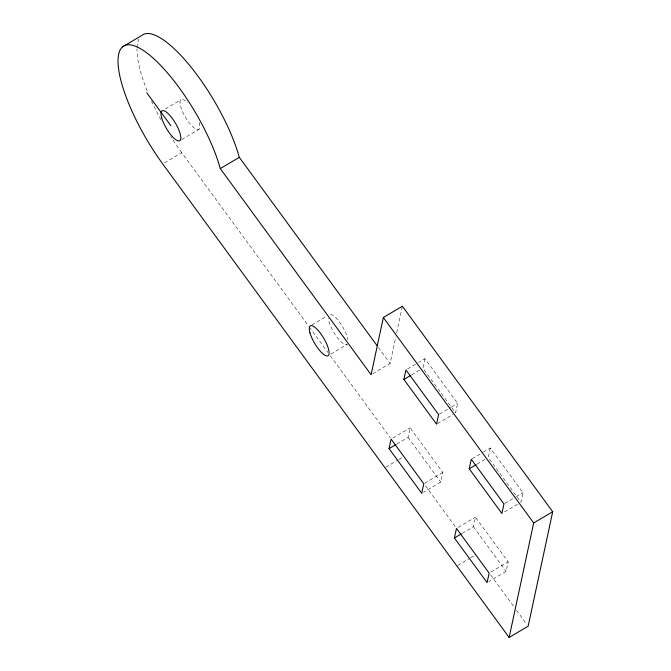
<?xml version="1.0" encoding="UTF-8"?>
<svg xmlns="http://www.w3.org/2000/svg" width="671" height="671" viewBox="0 0 671 671"><rect width="100%" height="100%" fill="white"/><g stroke="black" fill="none" stroke-linecap="round" stroke-linejoin="round"><path stroke-width="0.5" stroke-dasharray="3.35 2.52" d="M372.816 373.705L390.111 363.472L395.806 336.901M396.678 332.816L402.382 306.236M396.829 444.017L408.069 437.366L410.115 427.83L442.793 472.501L440.755 482.038L423.46 492.271M424.944 358.666L422.898 368.211L455.575 412.883L457.622 403.338L424.944 358.666L418.889 362.248M462.193 533.361L473.432 526.71L475.479 517.173L508.157 561.845L506.11 571.382L488.815 581.614M490.3 448.01L488.262 457.555L520.939 502.218L522.986 492.682L490.3 448.01L483.388 452.103M165.301 108.937L180.868 99.727M181.724 139.551L199.01 129.327M164.47 162.91L181.757 152.686L308.652 326.14M311.856 324.99L326.559 316.293M330.87 354.07L347.293 344.349A17.379 5.217 59.4 0 1 336.691 336.708A17.379 5.217 59.4 0 1 328.354 318.457M407.649 368.899L418.025 362.759M411.659 374.863L420.306 369.746M392.82 438.062L410.115 427.83M439.463 414.082L450.702 407.431M451.575 406.92L457.622 403.338M437.417 423.619L452.984 414.418M385.825 467.192L397.928 460.029M398.792 459.518L402.256 457.471M424.642 483.246L442.793 472.501M472.149 458.754L482.524 452.615M477.014 464.198L486.525 458.57M458.184 527.398L475.479 517.173M504.827 503.426L515.202 497.286M516.066 496.775L522.986 492.682M504.508 511.939L517.475 504.265M457.723 565.468L469.826 558.306M470.69 557.794L475.009 555.236M490.862 572.069L508.157 561.845M378.369 347.427L390.111 363.472M408.069 437.366L440.755 482.038M473.432 526.71L506.11 571.382M309.272 326.987L327.842 352.376M330.325 355.756L390.363 437.827M425.489 485.846L456.213 527.842M490.644 574.904L514.02 606.861M516.477 610.224L526.936 624.516M181.757 152.686A92.682 27.83 59.4 0 1 170.719 136.439M160.906 119.774A92.682 27.83 59.4 0 1 150.757 99.375M147.184 90.971A92.682 27.83 59.4 0 1 137.035 48.648M137.077 47.624A92.682 27.83 59.4 0 1 138.956 39.111M199.195 122.558A17.379 5.217 59.4 0 1 193.105 127.062A17.379 5.217 59.4 0 1 180.407 105.406A17.379 5.217 59.4 0 1 187.603 102.789M330.501 314.372A17.379 5.217 59.4 0 1 340.608 323.598A17.379 5.217 59.4 0 1 347.955 339.702"/><path stroke-width="1.01" d="M383.359 317.492L371.088 374.728L220.289 168.597A92.682 27.83 59.4 0 0 129.729 44.806A92.682 27.83 59.4 0 0 162.734 163.934L509.138 637.45L528.161 626.194L552.703 511.73L402.382 306.236L383.359 317.492L533.68 522.977L509.138 637.45M389.046 448.622L391.092 439.086L423.77 483.757L421.732 493.294L389.046 448.622L395.965 444.529M403.875 379.459L405.921 369.922L438.599 414.594L436.553 424.131L403.875 379.459L410.795 375.366M454.41 537.966L456.456 528.421L489.134 573.093L487.087 582.638L454.41 537.966L461.329 533.873M469.239 468.803L471.277 459.266L503.963 503.938L501.916 513.474L469.239 468.803L476.15 464.709M122.533 46.869L141.556 35.613A92.682 27.83 59.4 0 1 191.227 67.368A92.682 27.83 59.4 0 1 239.312 157.35L377.127 345.733M220.289 168.597L239.312 157.35M533.68 522.977L552.703 511.73M146.731 92.724L170.92 125.779M161.661 117.752A17.379 5.217 59.4 0 0 178.645 140.96A17.379 5.217 59.4 0 0 172.455 118.624A17.379 5.217 59.4 0 0 161.661 117.752M309.943 332.774A17.379 5.217 59.4 0 0 326.92 355.991A17.379 5.217 59.4 0 0 320.73 333.655A17.379 5.217 59.4 0 0 309.943 332.774"/></g></svg>
